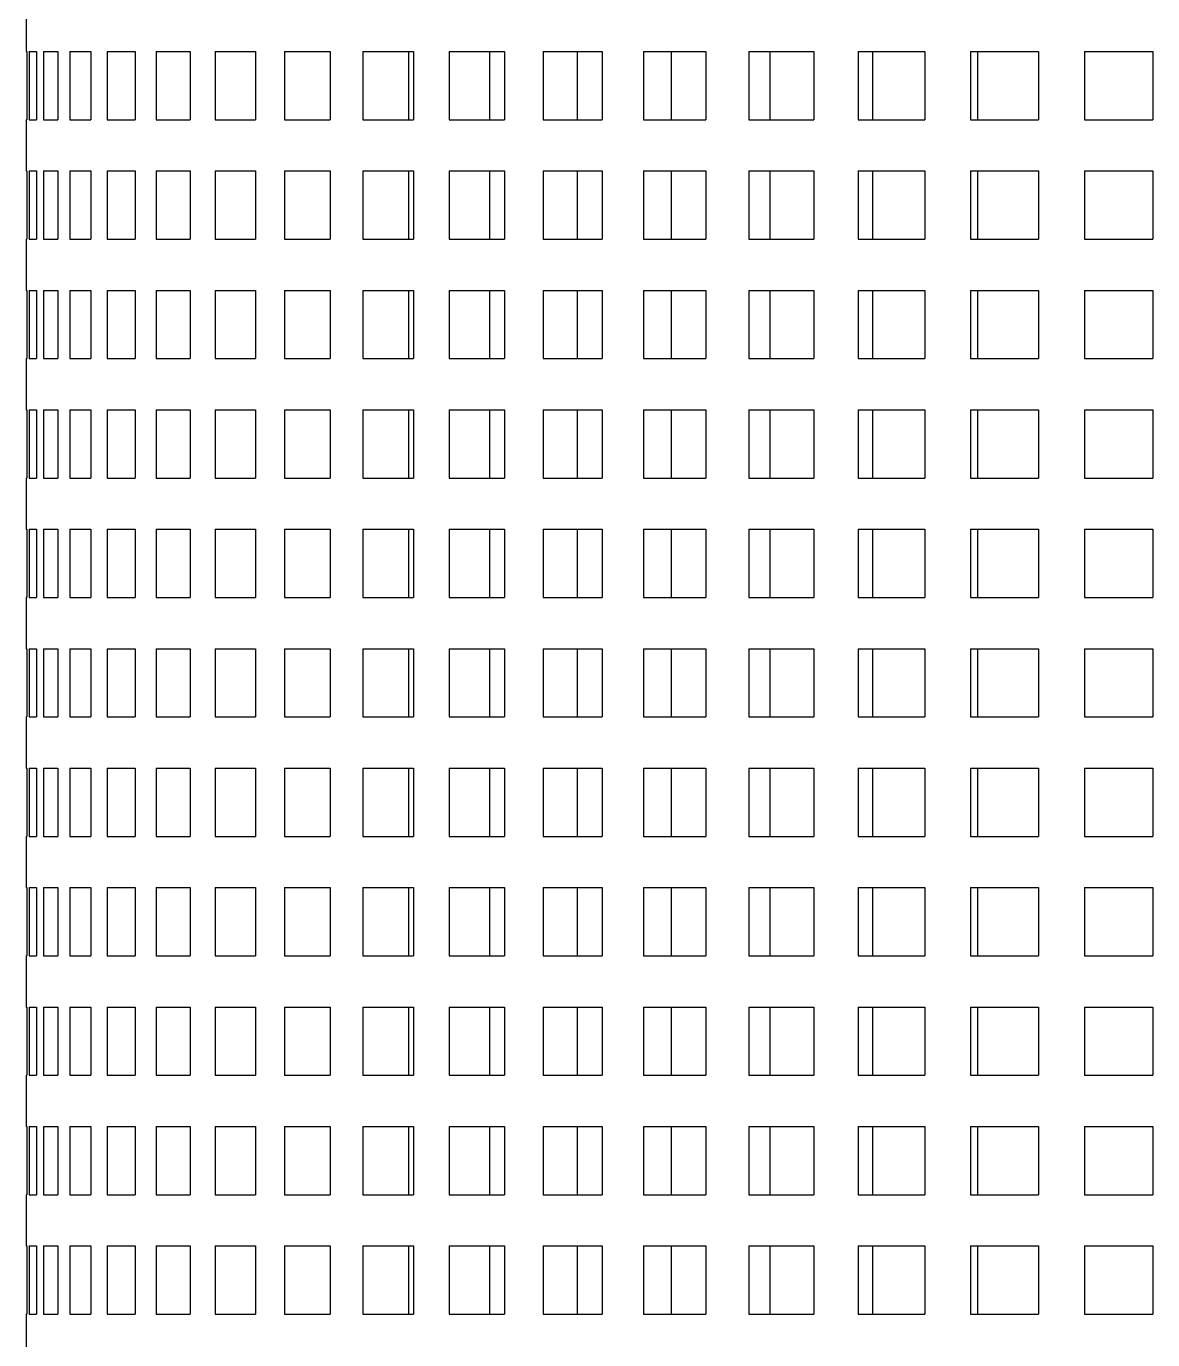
# Model space of a CAD drawing. Extents: x 1 to 420, y 0 to 296.
# Drawn here: x 95.31 to 111.81, y 196.5 to 215.74 of the extents above; entities that cross this region are included whole.
import ezdxf

# ---------------------------------------------------------------- set-up
doc = ezdxf.new("R2010")
doc.units = 0
doc.header["$LTSCALE"] = 12.7
doc.header["$MEASUREMENT"] = 0
doc.layers.add('VISIBLE', color=7, linetype='CONTINUOUS')

msp = doc.modelspace()

# ---------------------------------------------------------------- linework, layer by layer
at = {"layer": 'VISIBLE'}
for p, q in [((95.3053, 216.1236), (95.3053, 215.3736)), ((95.3053, 215.3736), (95.3131, 215.3736)), ((95.3131, 215.3736), (95.3131, 214.3736)), ((95.3485, 215.3736), (95.3485, 214.3736)), ((95.3485, 215.3736), (95.453, 215.3736)), ((95.453, 215.3736), (95.453, 214.3736)), ((95.5586, 215.3736), (95.5586, 214.3736)), ((95.5586, 215.3736), (95.7665, 215.3736)), ((95.7665, 215.3736), (95.7665, 214.3736)), ((95.9413, 215.3736), (95.9413, 214.3736)), ((95.9413, 215.3736), (96.2503, 215.3736)), ((96.2503, 215.3736), (96.2503, 214.3736)), ((96.4923, 215.3736), (96.4923, 214.3736)), ((96.4923, 215.3736), (96.8991, 215.3736)), ((96.8991, 215.3736), (96.8991, 214.3736)), ((97.2057, 215.3736), (97.2057, 214.3736)), ((97.2057, 215.3736), (97.7057, 215.3736)), ((97.7057, 215.3736), (97.7057, 214.3736)), ((98.0735, 215.3736), (98.0735, 214.3736)), ((98.0735, 215.3736), (98.6612, 215.3736)), ((98.6612, 215.3736), (98.6612, 214.3736)), ((99.0862, 215.3736), (99.0862, 214.3736)), ((99.0862, 215.3736), (99.7554, 215.3736)), ((99.7554, 215.3736), (99.7554, 214.3736)), ((100.2329, 215.3736), (100.2329, 214.3736)), ((100.2329, 215.3736), (100.976, 215.3736)), ((100.9023, 215.3736), (100.9023, 214.3736)), ((100.976, 215.3736), (100.976, 214.3736)), ((101.5008, 215.3736), (101.5008, 214.3736)), ((101.5008, 215.3736), (102.3098, 215.3736)), ((102.0889, 215.3736), (102.0889, 214.3736)), ((102.3098, 215.3736), (102.3098, 214.3736)), ((102.8762, 215.3736), (102.8762, 214.3736)), ((102.8762, 215.3736), (103.7422, 215.3736)), ((103.3765, 215.3736), (103.3765, 214.3736)), ((103.7422, 215.3736), (103.7422, 214.3736)), ((104.3439, 215.3736), (104.3439, 214.3736)), ((104.3439, 215.3736), (105.2575, 215.3736)), ((104.7509, 215.3736), (104.7509, 214.3736)), ((105.2575, 215.3736), (105.2575, 214.3736)), ((105.8879, 215.3736), (105.8879, 214.3736)), ((105.8879, 215.3736), (106.839, 215.3736)), ((106.1971, 215.3736), (106.1971, 214.3736)), ((106.839, 215.3736), (106.839, 214.3736)), ((107.4913, 215.3736), (107.4913, 214.3736)), ((107.4913, 215.3736), (108.4694, 215.3736)), ((107.6993, 215.3736), (107.6993, 214.3736)), ((108.4694, 215.3736), (108.4694, 214.3736)), ((109.1364, 215.3736), (109.1364, 214.3736)), ((109.1364, 215.3736), (110.1309, 215.3736)), ((109.241, 215.3736), (109.241, 214.3736)), ((110.1309, 215.3736), (110.1309, 214.3736)), ((110.8053, 215.3736), (110.8053, 214.3736)), ((110.8053, 215.3736), (111.8053, 215.3736)), ((111.8053, 215.3736), (111.8053, 214.3736)), ((95.3053, 214.3736), (95.3053, 213.6236)), ((95.3053, 214.3736), (95.3131, 214.3736)), ((95.3485, 214.3736), (95.453, 214.3736)), ((95.5586, 214.3736), (95.7665, 214.3736)), ((95.9413, 214.3736), (96.2503, 214.3736)), ((96.4923, 214.3736), (96.8991, 214.3736)), ((97.2057, 214.3736), (97.7057, 214.3736)), ((98.0735, 214.3736), (98.6612, 214.3736)), ((99.0862, 214.3736), (99.7554, 214.3736)), ((100.2329, 214.3736), (100.976, 214.3736)), ((101.5008, 214.3736), (102.3098, 214.3736)), ((102.8762, 214.3736), (103.7422, 214.3736)), ((104.3439, 214.3736), (105.2575, 214.3736)), ((105.8879, 214.3736), (106.839, 214.3736)), ((107.4913, 214.3736), (108.4694, 214.3736)), ((109.1364, 214.3736), (110.1309, 214.3736)), ((110.8053, 214.3736), (111.8053, 214.3736)), ((95.3053, 213.6236), (95.3131, 213.6236)), ((95.3131, 213.6236), (95.3131, 212.6236)), ((95.3485, 213.6236), (95.3485, 212.6236)), ((95.3485, 213.6236), (95.453, 213.6236)), ((95.453, 213.6236), (95.453, 212.6236)), ((95.5586, 213.6236), (95.5586, 212.6236)), ((95.5586, 213.6236), (95.7665, 213.6236)), ((95.7665, 213.6236), (95.7665, 212.6236)), ((95.9413, 213.6236), (95.9413, 212.6236)), ((95.9413, 213.6236), (96.2503, 213.6236)), ((96.2503, 213.6236), (96.2503, 212.6236)), ((96.4923, 213.6236), (96.4923, 212.6236)), ((96.4923, 213.6236), (96.8991, 213.6236)), ((96.8991, 213.6236), (96.8991, 212.6236)), ((97.2057, 213.6236), (97.2057, 212.6236)), ((97.2057, 213.6236), (97.7057, 213.6236)), ((97.7057, 213.6236), (97.7057, 212.6236)), ((98.0735, 213.6236), (98.0735, 212.6236)), ((98.0735, 213.6236), (98.6612, 213.6236)), ((98.6612, 213.6236), (98.6612, 212.6236)), ((99.0862, 213.6236), (99.0862, 212.6236)), ((99.0862, 213.6236), (99.7554, 213.6236)), ((99.7554, 213.6236), (99.7554, 212.6236)), ((100.2329, 213.6236), (100.2329, 212.6236)), ((100.2329, 213.6236), (100.976, 213.6236)), ((100.9023, 213.6236), (100.9023, 212.6236)), ((100.976, 213.6236), (100.976, 212.6236)), ((101.5008, 213.6236), (101.5008, 212.6236)), ((101.5008, 213.6236), (102.3098, 213.6236)), ((102.0889, 213.6236), (102.0889, 212.6236)), ((102.3098, 213.6236), (102.3098, 212.6236)), ((102.8762, 213.6236), (102.8762, 212.6236)), ((102.8762, 213.6236), (103.7422, 213.6236)), ((103.3765, 213.6236), (103.3765, 212.6236)), ((103.7422, 213.6236), (103.7422, 212.6236)), ((104.3439, 213.6236), (104.3439, 212.6236)), ((104.3439, 213.6236), (105.2575, 213.6236)), ((104.7509, 213.6236), (104.7509, 212.6236)), ((105.2575, 213.6236), (105.2575, 212.6236)), ((105.8879, 213.6236), (105.8879, 212.6236)), ((105.8879, 213.6236), (106.839, 213.6236)), ((106.1971, 213.6236), (106.1971, 212.6236)), ((106.839, 213.6236), (106.839, 212.6236)), ((107.4913, 213.6236), (107.4913, 212.6236)), ((107.4913, 213.6236), (108.4694, 213.6236)), ((107.6993, 213.6236), (107.6993, 212.6236)), ((108.4694, 213.6236), (108.4694, 212.6236)), ((109.1364, 213.6236), (109.1364, 212.6236)), ((109.1364, 213.6236), (110.1309, 213.6236)), ((109.241, 213.6236), (109.241, 212.6236)), ((110.1309, 213.6236), (110.1309, 212.6236)), ((110.8053, 213.6236), (110.8053, 212.6236)), ((110.8053, 213.6236), (111.8053, 213.6236)), ((111.8053, 213.6236), (111.8053, 212.6236)), ((95.3053, 212.6236), (95.3053, 211.8736)), ((95.3053, 212.6236), (95.3131, 212.6236)), ((95.3485, 212.6236), (95.453, 212.6236)), ((95.5586, 212.6236), (95.7665, 212.6236)), ((95.9413, 212.6236), (96.2503, 212.6236)), ((96.4923, 212.6236), (96.8991, 212.6236)), ((97.2057, 212.6236), (97.7057, 212.6236)), ((98.0735, 212.6236), (98.6612, 212.6236)), ((99.0862, 212.6236), (99.7554, 212.6236)), ((100.2329, 212.6236), (100.976, 212.6236)), ((101.5008, 212.6236), (102.3098, 212.6236)), ((102.8762, 212.6236), (103.7422, 212.6236)), ((104.3439, 212.6236), (105.2575, 212.6236)), ((105.8879, 212.6236), (106.839, 212.6236)), ((107.4913, 212.6236), (108.4694, 212.6236)), ((109.1364, 212.6236), (110.1309, 212.6236)), ((110.8053, 212.6236), (111.8053, 212.6236)), ((95.3053, 211.8736), (95.3131, 211.8736)), ((95.3131, 211.8736), (95.3131, 210.8736)), ((95.3485, 211.8736), (95.3485, 210.8736)), ((95.3485, 211.8736), (95.453, 211.8736)), ((95.453, 211.8736), (95.453, 210.8736)), ((95.5586, 211.8736), (95.5586, 210.8736)), ((95.5586, 211.8736), (95.7665, 211.8736)), ((95.7665, 211.8736), (95.7665, 210.8736)), ((95.9413, 211.8736), (95.9413, 210.8736)), ((95.9413, 211.8736), (96.2503, 211.8736)), ((96.2503, 211.8736), (96.2503, 210.8736)), ((96.4923, 211.8736), (96.4923, 210.8736)), ((96.4923, 211.8736), (96.8991, 211.8736)), ((96.8991, 211.8736), (96.8991, 210.8736)), ((97.2057, 211.8736), (97.2057, 210.8736)), ((97.2057, 211.8736), (97.7057, 211.8736)), ((97.7057, 211.8736), (97.7057, 210.8736)), ((98.0735, 211.8736), (98.0735, 210.8736)), ((98.0735, 211.8736), (98.6612, 211.8736)), ((98.6612, 211.8736), (98.6612, 210.8736)), ((99.0862, 211.8736), (99.0862, 210.8736)), ((99.0862, 211.8736), (99.7554, 211.8736)), ((99.7554, 211.8736), (99.7554, 210.8736)), ((100.2329, 211.8736), (100.2329, 210.8736)), ((100.2329, 211.8736), (100.976, 211.8736)), ((100.9023, 211.8736), (100.9023, 210.8736)), ((100.976, 211.8736), (100.976, 210.8736)), ((101.5008, 211.8736), (101.5008, 210.8736)), ((101.5008, 211.8736), (102.3098, 211.8736)), ((102.0889, 211.8736), (102.0889, 210.8736)), ((102.3098, 211.8736), (102.3098, 210.8736)), ((102.8762, 211.8736), (102.8762, 210.8736)), ((102.8762, 211.8736), (103.7422, 211.8736)), ((103.3765, 211.8736), (103.3765, 210.8736)), ((103.7422, 211.8736), (103.7422, 210.8736)), ((104.3439, 211.8736), (104.3439, 210.8736)), ((104.3439, 211.8736), (105.2575, 211.8736)), ((104.7509, 211.8736), (104.7509, 210.8736)), ((105.2575, 211.8736), (105.2575, 210.8736)), ((105.8879, 211.8736), (105.8879, 210.8736)), ((105.8879, 211.8736), (106.839, 211.8736)), ((106.1971, 211.8736), (106.1971, 210.8736)), ((106.839, 211.8736), (106.839, 210.8736)), ((107.4913, 211.8736), (107.4913, 210.8736)), ((107.4913, 211.8736), (108.4694, 211.8736)), ((107.6993, 211.8736), (107.6993, 210.8736)), ((108.4694, 211.8736), (108.4694, 210.8736)), ((109.1364, 211.8736), (109.1364, 210.8736)), ((109.1364, 211.8736), (110.1309, 211.8736)), ((109.241, 211.8736), (109.241, 210.8736)), ((110.1309, 211.8736), (110.1309, 210.8736)), ((110.8053, 211.8736), (110.8053, 210.8736)), ((110.8053, 211.8736), (111.8053, 211.8736)), ((111.8053, 211.8736), (111.8053, 210.8736)), ((95.3053, 210.8736), (95.3053, 210.1236)), ((95.3053, 210.8736), (95.3131, 210.8736)), ((95.3485, 210.8736), (95.453, 210.8736)), ((95.5586, 210.8736), (95.7665, 210.8736)), ((95.9413, 210.8736), (96.2503, 210.8736)), ((96.4923, 210.8736), (96.8991, 210.8736)), ((97.2057, 210.8736), (97.7057, 210.8736)), ((98.0735, 210.8736), (98.6612, 210.8736)), ((99.0862, 210.8736), (99.7554, 210.8736)), ((100.2329, 210.8736), (100.976, 210.8736)), ((101.5008, 210.8736), (102.3098, 210.8736)), ((102.8762, 210.8736), (103.7422, 210.8736)), ((104.3439, 210.8736), (105.2575, 210.8736)), ((105.8879, 210.8736), (106.839, 210.8736)), ((107.4913, 210.8736), (108.4694, 210.8736)), ((109.1364, 210.8736), (110.1309, 210.8736)), ((110.8053, 210.8736), (111.8053, 210.8736)), ((95.3053, 210.1236), (95.3131, 210.1236)), ((95.3131, 210.1236), (95.3131, 209.1236)), ((95.3485, 210.1236), (95.3485, 209.1236)), ((95.3485, 210.1236), (95.453, 210.1236)), ((95.453, 210.1236), (95.453, 209.1236)), ((95.5586, 210.1236), (95.5586, 209.1236)), ((95.5586, 210.1236), (95.7665, 210.1236)), ((95.7665, 210.1236), (95.7665, 209.1236)), ((95.9413, 210.1236), (95.9413, 209.1236)), ((95.9413, 210.1236), (96.2503, 210.1236)), ((96.2503, 210.1236), (96.2503, 209.1236)), ((96.4923, 210.1236), (96.4923, 209.1236)), ((96.4923, 210.1236), (96.8991, 210.1236)), ((96.8991, 210.1236), (96.8991, 209.1236)), ((97.2057, 210.1236), (97.2057, 209.1236)), ((97.2057, 210.1236), (97.7057, 210.1236)), ((97.7057, 210.1236), (97.7057, 209.1236)), ((98.0735, 210.1236), (98.0735, 209.1236)), ((98.0735, 210.1236), (98.6612, 210.1236)), ((98.6612, 210.1236), (98.6612, 209.1236)), ((99.0862, 210.1236), (99.0862, 209.1236)), ((99.0862, 210.1236), (99.7554, 210.1236)), ((99.7554, 210.1236), (99.7554, 209.1236)), ((100.2329, 210.1236), (100.2329, 209.1236)), ((100.2329, 210.1236), (100.976, 210.1236)), ((100.9023, 210.1236), (100.9023, 209.1236)), ((100.976, 210.1236), (100.976, 209.1236)), ((101.5008, 210.1236), (101.5008, 209.1236)), ((101.5008, 210.1236), (102.3098, 210.1236)), ((102.0889, 210.1236), (102.0889, 209.1236)), ((102.3098, 210.1236), (102.3098, 209.1236)), ((102.8762, 210.1236), (102.8762, 209.1236)), ((102.8762, 210.1236), (103.7422, 210.1236)), ((103.3765, 210.1236), (103.3765, 209.1236)), ((103.7422, 210.1236), (103.7422, 209.1236)), ((104.3439, 210.1236), (104.3439, 209.1236)), ((104.3439, 210.1236), (105.2575, 210.1236)), ((104.7509, 210.1236), (104.7509, 209.1236)), ((105.2575, 210.1236), (105.2575, 209.1236)), ((105.8879, 210.1236), (105.8879, 209.1236)), ((105.8879, 210.1236), (106.839, 210.1236)), ((106.1971, 210.1236), (106.1971, 209.1236)), ((106.839, 210.1236), (106.839, 209.1236)), ((107.4913, 210.1236), (107.4913, 209.1236)), ((107.4913, 210.1236), (108.4694, 210.1236)), ((107.6993, 210.1236), (107.6993, 209.1236)), ((108.4694, 210.1236), (108.4694, 209.1236)), ((109.1364, 210.1236), (109.1364, 209.1236)), ((109.1364, 210.1236), (110.1309, 210.1236)), ((109.241, 210.1236), (109.241, 209.1236)), ((110.1309, 210.1236), (110.1309, 209.1236)), ((110.8053, 210.1236), (110.8053, 209.1236)), ((110.8053, 210.1236), (111.8053, 210.1236)), ((111.8053, 210.1236), (111.8053, 209.1236)), ((95.3053, 209.1236), (95.3053, 208.3736)), ((95.3053, 209.1236), (95.3131, 209.1236)), ((95.3485, 209.1236), (95.453, 209.1236)), ((95.5586, 209.1236), (95.7665, 209.1236)), ((95.9413, 209.1236), (96.2503, 209.1236)), ((96.4923, 209.1236), (96.8991, 209.1236)), ((97.2057, 209.1236), (97.7057, 209.1236)), ((98.0735, 209.1236), (98.6612, 209.1236)), ((99.0862, 209.1236), (99.7554, 209.1236)), ((100.2329, 209.1236), (100.976, 209.1236)), ((101.5008, 209.1236), (102.3098, 209.1236)), ((102.8762, 209.1236), (103.7422, 209.1236)), ((104.3439, 209.1236), (105.2575, 209.1236)), ((105.8879, 209.1236), (106.839, 209.1236)), ((107.4913, 209.1236), (108.4694, 209.1236)), ((109.1364, 209.1236), (110.1309, 209.1236)), ((110.8053, 209.1236), (111.8053, 209.1236)), ((95.3053, 208.3736), (95.3131, 208.3736)), ((95.3131, 208.3736), (95.3131, 207.3736)), ((95.3485, 208.3736), (95.3485, 207.3736)), ((95.3485, 208.3736), (95.453, 208.3736)), ((95.453, 208.3736), (95.453, 207.3736)), ((95.5586, 208.3736), (95.5586, 207.3736)), ((95.5586, 208.3736), (95.7665, 208.3736)), ((95.7665, 208.3736), (95.7665, 207.3736)), ((95.9413, 208.3736), (95.9413, 207.3736)), ((95.9413, 208.3736), (96.2503, 208.3736)), ((96.2503, 208.3736), (96.2503, 207.3736)), ((96.4923, 208.3736), (96.4923, 207.3736)), ((96.4923, 208.3736), (96.8991, 208.3736)), ((96.8991, 208.3736), (96.8991, 207.3736)), ((97.2057, 208.3736), (97.2057, 207.3736)), ((97.2057, 208.3736), (97.7057, 208.3736)), ((97.7057, 208.3736), (97.7057, 207.3736)), ((98.0735, 208.3736), (98.0735, 207.3736)), ((98.0735, 208.3736), (98.6612, 208.3736)), ((98.6612, 208.3736), (98.6612, 207.3736)), ((99.0862, 208.3736), (99.0862, 207.3736)), ((99.0862, 208.3736), (99.7554, 208.3736)), ((99.7554, 208.3736), (99.7554, 207.3736)), ((100.2329, 208.3736), (100.2329, 207.3736)), ((100.2329, 208.3736), (100.976, 208.3736)), ((100.9023, 208.3736), (100.9023, 207.3736)), ((100.976, 208.3736), (100.976, 207.3736)), ((101.5008, 208.3736), (101.5008, 207.3736)), ((101.5008, 208.3736), (102.3098, 208.3736)), ((102.0889, 208.3736), (102.0889, 207.3736)), ((102.3098, 208.3736), (102.3098, 207.3736)), ((102.8762, 208.3736), (102.8762, 207.3736)), ((102.8762, 208.3736), (103.7422, 208.3736)), ((103.3765, 208.3736), (103.3765, 207.3736)), ((103.7422, 208.3736), (103.7422, 207.3736)), ((104.3439, 208.3736), (104.3439, 207.3736)), ((104.3439, 208.3736), (105.2575, 208.3736)), ((104.7509, 208.3736), (104.7509, 207.3736)), ((105.2575, 208.3736), (105.2575, 207.3736)), ((105.8879, 208.3736), (105.8879, 207.3736)), ((105.8879, 208.3736), (106.839, 208.3736)), ((106.1971, 208.3736), (106.1971, 207.3736)), ((106.839, 208.3736), (106.839, 207.3736)), ((107.4913, 208.3736), (107.4913, 207.3736)), ((107.4913, 208.3736), (108.4694, 208.3736)), ((107.6993, 208.3736), (107.6993, 207.3736)), ((108.4694, 208.3736), (108.4694, 207.3736)), ((109.1364, 208.3736), (109.1364, 207.3736)), ((109.1364, 208.3736), (110.1309, 208.3736)), ((109.241, 208.3736), (109.241, 207.3736)), ((110.1309, 208.3736), (110.1309, 207.3736)), ((110.8053, 208.3736), (110.8053, 207.3736)), ((110.8053, 208.3736), (111.8053, 208.3736)), ((111.8053, 208.3736), (111.8053, 207.3736)), ((95.3053, 207.3736), (95.3053, 206.6236)), ((95.3053, 207.3736), (95.3131, 207.3736)), ((95.3485, 207.3736), (95.453, 207.3736)), ((95.5586, 207.3736), (95.7665, 207.3736)), ((95.9413, 207.3736), (96.2503, 207.3736)), ((96.4923, 207.3736), (96.8991, 207.3736)), ((97.2057, 207.3736), (97.7057, 207.3736)), ((98.0735, 207.3736), (98.6612, 207.3736)), ((99.0862, 207.3736), (99.7554, 207.3736)), ((100.2329, 207.3736), (100.976, 207.3736)), ((101.5008, 207.3736), (102.3098, 207.3736)), ((102.8762, 207.3736), (103.7422, 207.3736)), ((104.3439, 207.3736), (105.2575, 207.3736)), ((105.8879, 207.3736), (106.839, 207.3736)), ((107.4913, 207.3736), (108.4694, 207.3736)), ((109.1364, 207.3736), (110.1309, 207.3736)), ((110.8053, 207.3736), (111.8053, 207.3736)), ((95.3053, 206.6236), (95.3131, 206.6236)), ((95.3131, 206.6236), (95.3131, 205.6236)), ((95.3485, 206.6236), (95.3485, 205.6236)), ((95.3485, 206.6236), (95.453, 206.6236)), ((95.453, 206.6236), (95.453, 205.6236)), ((95.5586, 206.6236), (95.5586, 205.6236)), ((95.5586, 206.6236), (95.7665, 206.6236)), ((95.7665, 206.6236), (95.7665, 205.6236)), ((95.9413, 206.6236), (95.9413, 205.6236)), ((95.9413, 206.6236), (96.2503, 206.6236)), ((96.2503, 206.6236), (96.2503, 205.6236)), ((96.4923, 206.6236), (96.4923, 205.6236)), ((96.4923, 206.6236), (96.8991, 206.6236)), ((96.8991, 206.6236), (96.8991, 205.6236)), ((97.2057, 206.6236), (97.2057, 205.6236)), ((97.2057, 206.6236), (97.7057, 206.6236)), ((97.7057, 206.6236), (97.7057, 205.6236)), ((98.0735, 206.6236), (98.0735, 205.6236)), ((98.0735, 206.6236), (98.6612, 206.6236)), ((98.6612, 206.6236), (98.6612, 205.6236)), ((99.0862, 206.6236), (99.0862, 205.6236)), ((99.0862, 206.6236), (99.7554, 206.6236)), ((99.7554, 206.6236), (99.7554, 205.6236)), ((100.2329, 206.6236), (100.2329, 205.6236)), ((100.2329, 206.6236), (100.976, 206.6236)), ((100.9023, 206.6236), (100.9023, 205.6236)), ((100.976, 206.6236), (100.976, 205.6236)), ((101.5008, 206.6236), (101.5008, 205.6236)), ((101.5008, 206.6236), (102.3098, 206.6236)), ((102.0889, 206.6236), (102.0889, 205.6236)), ((102.3098, 206.6236), (102.3098, 205.6236)), ((102.8762, 206.6236), (102.8762, 205.6236)), ((102.8762, 206.6236), (103.7422, 206.6236)), ((103.3765, 206.6236), (103.3765, 205.6236)), ((103.7422, 206.6236), (103.7422, 205.6236)), ((104.3439, 206.6236), (104.3439, 205.6236)), ((104.3439, 206.6236), (105.2575, 206.6236)), ((104.7509, 206.6236), (104.7509, 205.6236)), ((105.2575, 206.6236), (105.2575, 205.6236)), ((105.8879, 206.6236), (105.8879, 205.6236)), ((105.8879, 206.6236), (106.839, 206.6236)), ((106.1971, 206.6236), (106.1971, 205.6236)), ((106.839, 206.6236), (106.839, 205.6236)), ((107.4913, 206.6236), (107.4913, 205.6236)), ((107.4913, 206.6236), (108.4694, 206.6236)), ((107.6993, 206.6236), (107.6993, 205.6236)), ((108.4694, 206.6236), (108.4694, 205.6236)), ((109.1364, 206.6236), (109.1364, 205.6236)), ((109.1364, 206.6236), (110.1309, 206.6236)), ((109.241, 206.6236), (109.241, 205.6236)), ((110.1309, 206.6236), (110.1309, 205.6236)), ((110.8053, 206.6236), (110.8053, 205.6236)), ((110.8053, 206.6236), (111.8053, 206.6236)), ((111.8053, 206.6236), (111.8053, 205.6236)), ((95.3053, 205.6236), (95.3053, 204.8736)), ((95.3053, 205.6236), (95.3131, 205.6236)), ((95.3485, 205.6236), (95.453, 205.6236)), ((95.5586, 205.6236), (95.7665, 205.6236)), ((95.9413, 205.6236), (96.2503, 205.6236)), ((96.4923, 205.6236), (96.8991, 205.6236)), ((97.2057, 205.6236), (97.7057, 205.6236)), ((98.0735, 205.6236), (98.6612, 205.6236)), ((99.0862, 205.6236), (99.7554, 205.6236)), ((100.2329, 205.6236), (100.976, 205.6236)), ((101.5008, 205.6236), (102.3098, 205.6236)), ((102.8762, 205.6236), (103.7422, 205.6236)), ((104.3439, 205.6236), (105.2575, 205.6236)), ((105.8879, 205.6236), (106.839, 205.6236)), ((107.4913, 205.6236), (108.4694, 205.6236)), ((109.1364, 205.6236), (110.1309, 205.6236)), ((110.8053, 205.6236), (111.8053, 205.6236)), ((95.3053, 204.8736), (95.3131, 204.8736)), ((95.3131, 204.8736), (95.3131, 203.8736)), ((95.3485, 204.8736), (95.3485, 203.8736)), ((95.3485, 204.8736), (95.453, 204.8736)), ((95.453, 204.8736), (95.453, 203.8736)), ((95.5586, 204.8736), (95.5586, 203.8736)), ((95.5586, 204.8736), (95.7665, 204.8736)), ((95.7665, 204.8736), (95.7665, 203.8736)), ((95.9413, 204.8736), (95.9413, 203.8736)), ((95.9413, 204.8736), (96.2503, 204.8736)), ((96.2503, 204.8736), (96.2503, 203.8736)), ((96.4923, 204.8736), (96.4923, 203.8736)), ((96.4923, 204.8736), (96.8991, 204.8736)), ((96.8991, 204.8736), (96.8991, 203.8736)), ((97.2057, 204.8736), (97.2057, 203.8736)), ((97.2057, 204.8736), (97.7057, 204.8736)), ((97.7057, 204.8736), (97.7057, 203.8736)), ((98.0735, 204.8736), (98.0735, 203.8736)), ((98.0735, 204.8736), (98.6612, 204.8736)), ((98.6612, 204.8736), (98.6612, 203.8736)), ((99.0862, 204.8736), (99.0862, 203.8736)), ((99.0862, 204.8736), (99.7554, 204.8736)), ((99.7554, 204.8736), (99.7554, 203.8736)), ((100.2329, 204.8736), (100.2329, 203.8736)), ((100.2329, 204.8736), (100.976, 204.8736)), ((100.9023, 204.8736), (100.9023, 203.8736)), ((100.976, 204.8736), (100.976, 203.8736)), ((101.5008, 204.8736), (101.5008, 203.8736)), ((101.5008, 204.8736), (102.3098, 204.8736)), ((102.0889, 204.8736), (102.0889, 203.8736)), ((102.3098, 204.8736), (102.3098, 203.8736)), ((102.8762, 204.8736), (102.8762, 203.8736)), ((102.8762, 204.8736), (103.7422, 204.8736)), ((103.3765, 204.8736), (103.3765, 203.8736)), ((103.7422, 204.8736), (103.7422, 203.8736)), ((104.3439, 204.8736), (104.3439, 203.8736)), ((104.3439, 204.8736), (105.2575, 204.8736)), ((104.7509, 204.8736), (104.7509, 203.8736)), ((105.2575, 204.8736), (105.2575, 203.8736)), ((105.8879, 204.8736), (105.8879, 203.8736)), ((105.8879, 204.8736), (106.839, 204.8736)), ((106.1971, 204.8736), (106.1971, 203.8736)), ((106.839, 204.8736), (106.839, 203.8736)), ((107.4913, 204.8736), (107.4913, 203.8736)), ((107.4913, 204.8736), (108.4694, 204.8736)), ((107.6993, 204.8736), (107.6993, 203.8736)), ((108.4694, 204.8736), (108.4694, 203.8736)), ((109.1364, 204.8736), (109.1364, 203.8736)), ((109.1364, 204.8736), (110.1309, 204.8736)), ((109.241, 204.8736), (109.241, 203.8736)), ((110.1309, 204.8736), (110.1309, 203.8736)), ((110.8053, 204.8736), (110.8053, 203.8736)), ((110.8053, 204.8736), (111.8053, 204.8736)), ((111.8053, 204.8736), (111.8053, 203.8736)), ((95.3053, 203.8736), (95.3053, 203.1236)), ((95.3053, 203.8736), (95.3131, 203.8736)), ((95.3485, 203.8736), (95.453, 203.8736)), ((95.5586, 203.8736), (95.7665, 203.8736)), ((95.9413, 203.8736), (96.2503, 203.8736)), ((96.4923, 203.8736), (96.8991, 203.8736)), ((97.2057, 203.8736), (97.7057, 203.8736)), ((98.0735, 203.8736), (98.6612, 203.8736)), ((99.0862, 203.8736), (99.7554, 203.8736)), ((100.2329, 203.8736), (100.976, 203.8736)), ((101.5008, 203.8736), (102.3098, 203.8736)), ((102.8762, 203.8736), (103.7422, 203.8736)), ((104.3439, 203.8736), (105.2575, 203.8736)), ((105.8879, 203.8736), (106.839, 203.8736)), ((107.4913, 203.8736), (108.4694, 203.8736)), ((109.1364, 203.8736), (110.1309, 203.8736)), ((110.8053, 203.8736), (111.8053, 203.8736)), ((95.3053, 203.1236), (95.3131, 203.1236)), ((95.3131, 203.1236), (95.3131, 202.1236)), ((95.3485, 203.1236), (95.3485, 202.1236)), ((95.3485, 203.1236), (95.453, 203.1236)), ((95.453, 203.1236), (95.453, 202.1236)), ((95.5586, 203.1236), (95.5586, 202.1236)), ((95.5586, 203.1236), (95.7665, 203.1236)), ((95.7665, 203.1236), (95.7665, 202.1236)), ((95.9413, 203.1236), (95.9413, 202.1236)), ((95.9413, 203.1236), (96.2503, 203.1236)), ((96.2503, 203.1236), (96.2503, 202.1236)), ((96.4923, 203.1236), (96.4923, 202.1236)), ((96.4923, 203.1236), (96.8991, 203.1236)), ((96.8991, 203.1236), (96.8991, 202.1236)), ((97.2057, 203.1236), (97.2057, 202.1236)), ((97.2057, 203.1236), (97.7057, 203.1236)), ((97.7057, 203.1236), (97.7057, 202.1236)), ((98.0735, 203.1236), (98.0735, 202.1236)), ((98.0735, 203.1236), (98.6612, 203.1236)), ((98.6612, 203.1236), (98.6612, 202.1236)), ((99.0862, 203.1236), (99.0862, 202.1236)), ((99.0862, 203.1236), (99.7554, 203.1236)), ((99.7554, 203.1236), (99.7554, 202.1236)), ((100.2329, 203.1236), (100.2329, 202.1236)), ((100.2329, 203.1236), (100.976, 203.1236)), ((100.9023, 203.1236), (100.9023, 202.1236)), ((100.976, 203.1236), (100.976, 202.1236)), ((101.5008, 203.1236), (101.5008, 202.1236)), ((101.5008, 203.1236), (102.3098, 203.1236)), ((102.0889, 203.1236), (102.0889, 202.1236)), ((102.3098, 203.1236), (102.3098, 202.1236)), ((102.8762, 203.1236), (102.8762, 202.1236)), ((102.8762, 203.1236), (103.7422, 203.1236)), ((103.3765, 203.1236), (103.3765, 202.1236)), ((103.7422, 203.1236), (103.7422, 202.1236)), ((104.3439, 203.1236), (104.3439, 202.1236)), ((104.3439, 203.1236), (105.2575, 203.1236)), ((104.7509, 203.1236), (104.7509, 202.1236)), ((105.2575, 203.1236), (105.2575, 202.1236)), ((105.8879, 203.1236), (105.8879, 202.1236)), ((105.8879, 203.1236), (106.839, 203.1236)), ((106.1971, 203.1236), (106.1971, 202.1236)), ((106.839, 203.1236), (106.839, 202.1236)), ((107.4913, 203.1236), (107.4913, 202.1236)), ((107.4913, 203.1236), (108.4694, 203.1236)), ((107.6993, 203.1236), (107.6993, 202.1236)), ((108.4694, 203.1236), (108.4694, 202.1236)), ((109.1364, 203.1236), (109.1364, 202.1236)), ((109.1364, 203.1236), (110.1309, 203.1236)), ((109.241, 203.1236), (109.241, 202.1236)), ((110.1309, 203.1236), (110.1309, 202.1236)), ((110.8053, 203.1236), (110.8053, 202.1236)), ((110.8053, 203.1236), (111.8053, 203.1236)), ((111.8053, 203.1236), (111.8053, 202.1236)), ((95.3053, 202.1236), (95.3053, 201.3736)), ((95.3053, 202.1236), (95.3131, 202.1236)), ((95.3485, 202.1236), (95.453, 202.1236)), ((95.5586, 202.1236), (95.7665, 202.1236)), ((95.9413, 202.1236), (96.2503, 202.1236)), ((96.4923, 202.1236), (96.8991, 202.1236)), ((97.2057, 202.1236), (97.7057, 202.1236)), ((98.0735, 202.1236), (98.6612, 202.1236)), ((99.0862, 202.1236), (99.7554, 202.1236)), ((100.2329, 202.1236), (100.976, 202.1236)), ((101.5008, 202.1236), (102.3098, 202.1236)), ((102.8762, 202.1236), (103.7422, 202.1236)), ((104.3439, 202.1236), (105.2575, 202.1236)), ((105.8879, 202.1236), (106.839, 202.1236)), ((107.4913, 202.1236), (108.4694, 202.1236)), ((109.1364, 202.1236), (110.1309, 202.1236)), ((110.8053, 202.1236), (111.8053, 202.1236)), ((95.3053, 201.3736), (95.3131, 201.3736)), ((95.3131, 201.3736), (95.3131, 200.3736)), ((95.3485, 201.3736), (95.3485, 200.3736)), ((95.3485, 201.3736), (95.453, 201.3736)), ((95.453, 201.3736), (95.453, 200.3736)), ((95.5586, 201.3736), (95.5586, 200.3736)), ((95.5586, 201.3736), (95.7665, 201.3736)), ((95.7665, 201.3736), (95.7665, 200.3736)), ((95.9413, 201.3736), (95.9413, 200.3736)), ((95.9413, 201.3736), (96.2503, 201.3736)), ((96.2503, 201.3736), (96.2503, 200.3736)), ((96.4923, 201.3736), (96.4923, 200.3736)), ((96.4923, 201.3736), (96.8991, 201.3736)), ((96.8991, 201.3736), (96.8991, 200.3736)), ((97.2057, 201.3736), (97.2057, 200.3736)), ((97.2057, 201.3736), (97.7057, 201.3736)), ((97.7057, 201.3736), (97.7057, 200.3736)), ((98.0735, 201.3736), (98.0735, 200.3736)), ((98.0735, 201.3736), (98.6612, 201.3736)), ((98.6612, 201.3736), (98.6612, 200.3736)), ((99.0862, 201.3736), (99.0862, 200.3736)), ((99.0862, 201.3736), (99.7554, 201.3736)), ((99.7554, 201.3736), (99.7554, 200.3736)), ((100.2329, 201.3736), (100.2329, 200.3736)), ((100.2329, 201.3736), (100.976, 201.3736)), ((100.9023, 201.3736), (100.9023, 200.3736)), ((100.976, 201.3736), (100.976, 200.3736)), ((101.5008, 201.3736), (101.5008, 200.3736)), ((101.5008, 201.3736), (102.3098, 201.3736)), ((102.0889, 201.3736), (102.0889, 200.3736)), ((102.3098, 201.3736), (102.3098, 200.3736)), ((102.8762, 201.3736), (102.8762, 200.3736)), ((102.8762, 201.3736), (103.7422, 201.3736)), ((103.3765, 201.3736), (103.3765, 200.3736)), ((103.7422, 201.3736), (103.7422, 200.3736)), ((104.3439, 201.3736), (104.3439, 200.3736)), ((104.3439, 201.3736), (105.2575, 201.3736)), ((104.7509, 201.3736), (104.7509, 200.3736)), ((105.2575, 201.3736), (105.2575, 200.3736)), ((105.8879, 201.3736), (105.8879, 200.3736)), ((105.8879, 201.3736), (106.839, 201.3736)), ((106.1971, 201.3736), (106.1971, 200.3736)), ((106.839, 201.3736), (106.839, 200.3736)), ((107.4913, 201.3736), (107.4913, 200.3736)), ((107.4913, 201.3736), (108.4694, 201.3736)), ((107.6993, 201.3736), (107.6993, 200.3736)), ((108.4694, 201.3736), (108.4694, 200.3736)), ((109.1364, 201.3736), (109.1364, 200.3736)), ((109.1364, 201.3736), (110.1309, 201.3736)), ((109.241, 201.3736), (109.241, 200.3736)), ((110.1309, 201.3736), (110.1309, 200.3736)), ((110.8053, 201.3736), (110.8053, 200.3736)), ((110.8053, 201.3736), (111.8053, 201.3736)), ((111.8053, 201.3736), (111.8053, 200.3736)), ((95.3053, 200.3736), (95.3053, 199.6236)), ((95.3053, 200.3736), (95.3131, 200.3736)), ((95.3485, 200.3736), (95.453, 200.3736)), ((95.5586, 200.3736), (95.7665, 200.3736)), ((95.9413, 200.3736), (96.2503, 200.3736)), ((96.4923, 200.3736), (96.8991, 200.3736)), ((97.2057, 200.3736), (97.7057, 200.3736)), ((98.0735, 200.3736), (98.6612, 200.3736)), ((99.0862, 200.3736), (99.7554, 200.3736)), ((100.2329, 200.3736), (100.976, 200.3736)), ((101.5008, 200.3736), (102.3098, 200.3736)), ((102.8762, 200.3736), (103.7422, 200.3736)), ((104.3439, 200.3736), (105.2575, 200.3736)), ((105.8879, 200.3736), (106.839, 200.3736)), ((107.4913, 200.3736), (108.4694, 200.3736)), ((109.1364, 200.3736), (110.1309, 200.3736)), ((110.8053, 200.3736), (111.8053, 200.3736)), ((95.3053, 199.6236), (95.3131, 199.6236)), ((95.3131, 199.6236), (95.3131, 198.6236)), ((95.3485, 199.6236), (95.3485, 198.6236)), ((95.3485, 199.6236), (95.453, 199.6236)), ((95.453, 199.6236), (95.453, 198.6236)), ((95.5586, 199.6236), (95.5586, 198.6236)), ((95.5586, 199.6236), (95.7665, 199.6236)), ((95.7665, 199.6236), (95.7665, 198.6236)), ((95.9413, 199.6236), (95.9413, 198.6236)), ((95.9413, 199.6236), (96.2503, 199.6236)), ((96.2503, 199.6236), (96.2503, 198.6236)), ((96.4923, 199.6236), (96.4923, 198.6236)), ((96.4923, 199.6236), (96.8991, 199.6236)), ((96.8991, 199.6236), (96.8991, 198.6236)), ((97.2057, 199.6236), (97.2057, 198.6236)), ((97.2057, 199.6236), (97.7057, 199.6236)), ((97.7057, 199.6236), (97.7057, 198.6236)), ((98.0735, 199.6236), (98.0735, 198.6236)), ((98.0735, 199.6236), (98.6612, 199.6236)), ((98.6612, 199.6236), (98.6612, 198.6236)), ((99.0862, 199.6236), (99.0862, 198.6236)), ((99.0862, 199.6236), (99.7554, 199.6236)), ((99.7554, 199.6236), (99.7554, 198.6236)), ((100.2329, 199.6236), (100.2329, 198.6236)), ((100.2329, 199.6236), (100.976, 199.6236)), ((100.9023, 199.6236), (100.9023, 198.6236)), ((100.976, 199.6236), (100.976, 198.6236)), ((101.5008, 199.6236), (101.5008, 198.6236)), ((101.5008, 199.6236), (102.3098, 199.6236)), ((102.0889, 199.6236), (102.0889, 198.6236)), ((102.3098, 199.6236), (102.3098, 198.6236)), ((102.8762, 199.6236), (102.8762, 198.6236)), ((102.8762, 199.6236), (103.7422, 199.6236)), ((103.3765, 199.6236), (103.3765, 198.6236)), ((103.7422, 199.6236), (103.7422, 198.6236)), ((104.3439, 199.6236), (104.3439, 198.6236)), ((104.3439, 199.6236), (105.2575, 199.6236)), ((104.7509, 199.6236), (104.7509, 198.6236)), ((105.2575, 199.6236), (105.2575, 198.6236)), ((105.8879, 199.6236), (105.8879, 198.6236)), ((105.8879, 199.6236), (106.839, 199.6236)), ((106.1971, 199.6236), (106.1971, 198.6236)), ((106.839, 199.6236), (106.839, 198.6236)), ((107.4913, 199.6236), (107.4913, 198.6236)), ((107.4913, 199.6236), (108.4694, 199.6236)), ((107.6993, 199.6236), (107.6993, 198.6236)), ((108.4694, 199.6236), (108.4694, 198.6236)), ((109.1364, 199.6236), (109.1364, 198.6236)), ((109.1364, 199.6236), (110.1309, 199.6236)), ((109.241, 199.6236), (109.241, 198.6236)), ((110.1309, 199.6236), (110.1309, 198.6236)), ((110.8053, 199.6236), (110.8053, 198.6236)), ((110.8053, 199.6236), (111.8053, 199.6236)), ((111.8053, 199.6236), (111.8053, 198.6236)), ((95.3053, 198.6236), (95.3053, 197.8736)), ((95.3053, 198.6236), (95.3131, 198.6236)), ((95.3485, 198.6236), (95.453, 198.6236)), ((95.5586, 198.6236), (95.7665, 198.6236)), ((95.9413, 198.6236), (96.2503, 198.6236)), ((96.4923, 198.6236), (96.8991, 198.6236)), ((97.2057, 198.6236), (97.7057, 198.6236)), ((98.0735, 198.6236), (98.6612, 198.6236)), ((99.0862, 198.6236), (99.7554, 198.6236)), ((100.2329, 198.6236), (100.976, 198.6236)), ((101.5008, 198.6236), (102.3098, 198.6236)), ((102.8762, 198.6236), (103.7422, 198.6236)), ((104.3439, 198.6236), (105.2575, 198.6236)), ((105.8879, 198.6236), (106.839, 198.6236)), ((107.4913, 198.6236), (108.4694, 198.6236)), ((109.1364, 198.6236), (110.1309, 198.6236)), ((110.8053, 198.6236), (111.8053, 198.6236)), ((95.3053, 197.8736), (95.3131, 197.8736)), ((95.3131, 197.8736), (95.3131, 196.8736)), ((95.3485, 197.8736), (95.3485, 196.8736)), ((95.3485, 197.8736), (95.453, 197.8736)), ((95.453, 197.8736), (95.453, 196.8736)), ((95.5586, 197.8736), (95.5586, 196.8736)), ((95.5586, 197.8736), (95.7665, 197.8736)), ((95.7665, 197.8736), (95.7665, 196.8736)), ((95.9413, 197.8736), (95.9413, 196.8736)), ((95.9413, 197.8736), (96.2503, 197.8736)), ((96.2503, 197.8736), (96.2503, 196.8736)), ((96.4923, 197.8736), (96.4923, 196.8736)), ((96.4923, 197.8736), (96.8991, 197.8736)), ((96.8991, 197.8736), (96.8991, 196.8736)), ((97.2057, 197.8736), (97.2057, 196.8736)), ((97.2057, 197.8736), (97.7057, 197.8736)), ((97.7057, 197.8736), (97.7057, 196.8736)), ((98.0735, 197.8736), (98.0735, 196.8736)), ((98.0735, 197.8736), (98.6612, 197.8736)), ((98.6612, 197.8736), (98.6612, 196.8736)), ((99.0862, 197.8736), (99.0862, 196.8736)), ((99.0862, 197.8736), (99.7554, 197.8736)), ((99.7554, 197.8736), (99.7554, 196.8736)), ((100.2329, 197.8736), (100.2329, 196.8736)), ((100.2329, 197.8736), (100.976, 197.8736)), ((100.9023, 197.8736), (100.9023, 196.8736)), ((100.976, 197.8736), (100.976, 196.8736)), ((101.5008, 197.8736), (101.5008, 196.8736)), ((101.5008, 197.8736), (102.3098, 197.8736)), ((102.0889, 197.8736), (102.0889, 196.8736)), ((102.3098, 197.8736), (102.3098, 196.8736)), ((102.8762, 197.8736), (102.8762, 196.8736)), ((102.8762, 197.8736), (103.7422, 197.8736)), ((103.3765, 197.8736), (103.3765, 196.8736)), ((103.7422, 197.8736), (103.7422, 196.8736)), ((104.3439, 197.8736), (104.3439, 196.8736)), ((104.3439, 197.8736), (105.2575, 197.8736)), ((104.7509, 197.8736), (104.7509, 196.8736)), ((105.2575, 197.8736), (105.2575, 196.8736)), ((105.8879, 197.8736), (105.8879, 196.8736)), ((105.8879, 197.8736), (106.839, 197.8736)), ((106.1971, 197.8736), (106.1971, 196.8736)), ((106.839, 197.8736), (106.839, 196.8736)), ((107.4913, 197.8736), (107.4913, 196.8736)), ((107.4913, 197.8736), (108.4694, 197.8736)), ((107.6993, 197.8736), (107.6993, 196.8736)), ((108.4694, 197.8736), (108.4694, 196.8736)), ((109.1364, 197.8736), (109.1364, 196.8736)), ((109.1364, 197.8736), (110.1309, 197.8736)), ((109.241, 197.8736), (109.241, 196.8736)), ((110.1309, 197.8736), (110.1309, 196.8736)), ((110.8053, 197.8736), (110.8053, 196.8736)), ((110.8053, 197.8736), (111.8053, 197.8736)), ((111.8053, 197.8736), (111.8053, 196.8736)), ((95.3053, 196.8736), (95.3053, 196.1236)), ((95.3053, 196.8736), (95.3131, 196.8736)), ((95.3485, 196.8736), (95.453, 196.8736)), ((95.5586, 196.8736), (95.7665, 196.8736)), ((95.9413, 196.8736), (96.2503, 196.8736)), ((96.4923, 196.8736), (96.8991, 196.8736)), ((97.2057, 196.8736), (97.7057, 196.8736)), ((98.0735, 196.8736), (98.6612, 196.8736)), ((99.0862, 196.8736), (99.7554, 196.8736)), ((100.2329, 196.8736), (100.976, 196.8736)), ((101.5008, 196.8736), (102.3098, 196.8736)), ((102.8762, 196.8736), (103.7422, 196.8736)), ((104.3439, 196.8736), (105.2575, 196.8736)), ((105.8879, 196.8736), (106.839, 196.8736)), ((107.4913, 196.8736), (108.4694, 196.8736)), ((109.1364, 196.8736), (110.1309, 196.8736)), ((110.8053, 196.8736), (111.8053, 196.8736))]:
    msp.add_line(p, q, dxfattribs=at)

doc.saveas('drawing.dxf')
